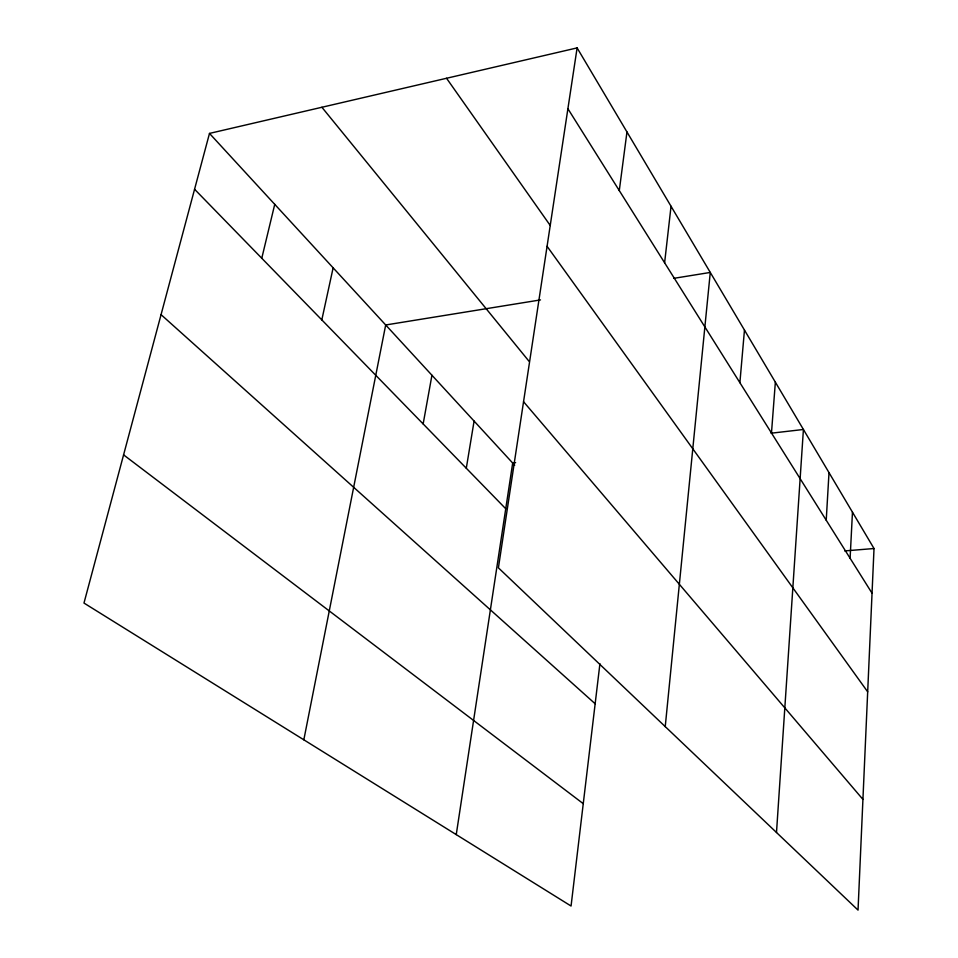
<?xml version="1.0" encoding="UTF-8"?>
<svg xmlns="http://www.w3.org/2000/svg" width="958" height="958" viewBox="0 0 958 958"><rect width="100%" height="100%" fill="white"/><g stroke="black" fill="none" stroke-linecap="round" stroke-linejoin="round"><path stroke-width="1.44" d="M577.111 47.9L874.019 548.527L858.033 910.1L498.399 567.831L577.111 47.9L209.491 133.413L83.981 603.061L571.064 906.029L599.924 663.702M850.105 558.274L852.464 512.183M826.227 520.23L829.005 472.641M776.495 832.502L803.415 429.483L771.13 433.208M771.477 433.016L775.357 382.17M739.887 382.685L744.462 330.079M665.235 726.607L710.273 272.443L673.749 278.347M664.612 262.779L671.043 206.269M619.287 190.582L626.963 131.965M456.248 834.61L512.686 463.025L515.608 462.69M466.295 468.234L474.09 421.065M423.149 423.939L431.938 375.237M303.83 739.804L385.691 324.978L540.492 299.914M321.816 319.9L333.133 267.821M261.774 258.253L274.742 204.341M844.657 550.922L874.019 548.527M123.594 454.87L583.254 803.666M161.064 314.655L595.158 703.759M194.57 189.253L505.74 508.734M209.491 133.413L514.709 465.229M523.547 401.713L862.93 799.403M321.9 107.272L528.972 361.214M547.078 246.302L867.685 691.832M446.548 78.269L550.275 225.537M567.902 108.733L872.043 593.206"/></g></svg>
